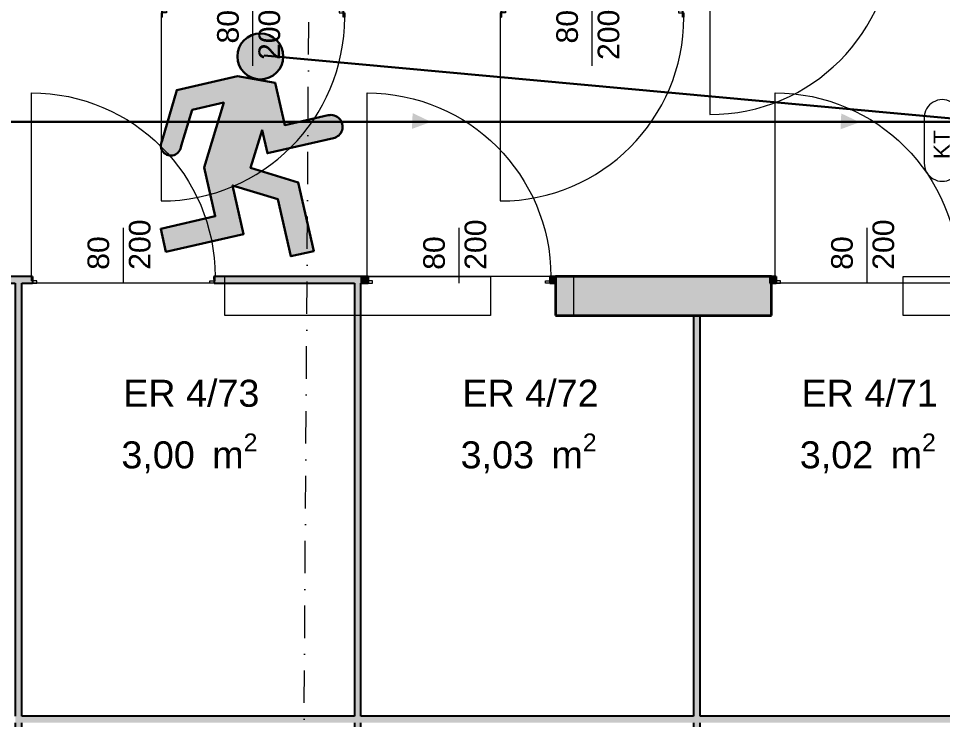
# Model space of a CAD drawing. Header units: millimetres. Extents: x 32522367 to 32638135, y 41424826 to 41540167.
# Drawn here: x 32549383 to 32553661, y 41514163 to 41517408 of the extents above; entities that cross this region are included whole.
import ezdxf
from ezdxf.enums import TextEntityAlignment as Align

# ---------------------------------------------------------------- set-up
doc = ezdxf.new("R2010")
doc.units = ezdxf.units.MM
doc.linetypes.add('Schnittlinie', pattern=[0.3, 0.15, -0.075, 0, -0.075])
for name, color, linetype in [('120 Wand Innen tragend', 251, 'Continuous'), ('130 Wand Innen', 251, 'Continuous'), ('811 Raum 2.Erschließung_ Nebenräume_Allg.räume_Technik', 251, 'Continuous'), ('851 Marker Schnitt', 251, 'Continuous'), ('956 Fensternummer', 251, 'Continuous'), ('Archicad Tür-Marker', 251, 'Continuous'), ('Archicad Türen', 251, 'Continuous')]:
    doc.layers.add(name, color=color, linetype=linetype)
for name, color, linetype, lineweight in [('120 Wand Innen tragend_Stift_Nr__24', 251, 'Continuous', 13), ('120 Wand Innen tragend_Stift_Nr__8', 251, 'Continuous', 35), ('130 Wand Innen_Stift_Nr__26', 251, 'Continuous', 13), ('130 Wand Innen_Stift_Nr__7', 251, 'Continuous', 25), ('851 Marker Schnitt_Stift_Nr__1', 251, 'Continuous', 13), ('956 Fensternummer_Stift_Nr__1', 251, 'Continuous', 13), ('Archicad Raumstempel_Stift_Nr__1', 251, 'Continuous', 13), ('Archicad Tür-Marker_Stift_Nr__1', 251, 'Continuous', 13), ('Archicad Türen_Stift_Nr__1', 251, 'Continuous', 13), ('Archicad Türen_Stift_Nr__7', 251, 'Continuous', 25)]:
    doc.layers.add(name, color=color, linetype=linetype, lineweight=lineweight)
doc.layers.add('E2_LEHR_MENSCH_NATIVE', color=112, linetype='Continuous', lineweight=35, true_color=0x20dd55)
doc.layers.add('E2_LEHR_WEG_B_INTERPRETATION', color=112, linetype='Continuous', lineweight=80, true_color=0x20dd55)
doc.layers.add('E_NACHRTECH', color=3, linetype='Continuous', true_color=0x00fa00)
doc.styles.add('ERSTELLTER_STIL_1', font='arial.ttf')

# ---------------------------------------------------------------- blocks, each defined once
blk = doc.blocks.new('ER 4_73__11', base_point=(24.9226, 69.6292))
at = {"layer": 'Archicad Raumstempel_Stift_Nr__1', "color": 7, "lineweight": 13, "insert": (24.6099, 69.6637), "char_height": 0.125, "attachment_point": 1, "rotation": 343.6401, "style": 'ERSTELLTER_STIL_1'}
blk.add_mtext('\\A1;{\\pql;\\pt0,0.05;\\fArial|b0|i0|c0|p0;\\W1.000000;3,00\\fArial|b0|i0|c0|p0;\\W1.000000;\\A1{\\H.66x;\\S^  ;}\\fArial|b0|i0|c0|p0;\\W1.000000; m\\fArial|b0|i0|c0|p0;\\W1.000000;\\A1{\\H.66x;\\S2^  ;}}', dxfattribs=at)
at = {"layer": 'Archicad Raumstempel_Stift_Nr__1', "color": 7, "lineweight": 13, "style": 'ERSTELLTER_STIL_1'}
for tag, p in [('ROOM_NAME', (24.6876, 69.8999)), ('DUMMY_890', (25.282, 69.754)), ('DUMMY_891', (24.6185, 69.6929))]:
    blk.add_attdef(tag, text='', height=0.125, rotation=343.6401, dxfattribs=at).set_placement(p, align=Align.TOP_LEFT)
blk = doc.blocks.new('ER 4_72__12', base_point=(26.429, 69.187))
at = {"layer": 'Archicad Raumstempel_Stift_Nr__1', "color": 7, "lineweight": 13, "insert": (26.1164, 69.2215), "char_height": 0.125, "attachment_point": 1, "rotation": 343.6401, "style": 'ERSTELLTER_STIL_1'}
blk.add_mtext('\\A1;{\\pql;\\pt0,0.05;\\fArial|b0|i0|c0|p0;\\W1.000000;3,03\\fArial|b0|i0|c0|p0;\\W1.000000;\\A1{\\H.66x;\\S^  ;}\\fArial|b0|i0|c0|p0;\\W1.000000; m\\fArial|b0|i0|c0|p0;\\W1.000000;\\A1{\\H.66x;\\S2^  ;}}', dxfattribs=at)
at = {"layer": 'Archicad Raumstempel_Stift_Nr__1', "color": 7, "lineweight": 13, "style": 'ERSTELLTER_STIL_1'}
for tag, p in [('ROOM_NAME', (26.1941, 69.4577)), ('DUMMY_890', (26.7884, 69.3118)), ('DUMMY_891', (26.1249, 69.2507))]:
    blk.add_attdef(tag, text='', height=0.125, rotation=343.6401, dxfattribs=at).set_placement(p, align=Align.TOP_LEFT)
blk = doc.blocks.new('ER 4_71__13', base_point=(27.9354, 68.7448))
at = {"layer": 'Archicad Raumstempel_Stift_Nr__1', "color": 7, "lineweight": 13, "insert": (27.6228, 68.7793), "char_height": 0.125, "attachment_point": 1, "rotation": 343.6401, "style": 'ERSTELLTER_STIL_1'}
blk.add_mtext('\\A1;{\\pql;\\pt0,0.05;\\fArial|b0|i0|c0|p0;\\W1.000000;3,02\\fArial|b0|i0|c0|p0;\\W1.000000;\\A1{\\H.66x;\\S^  ;}\\fArial|b0|i0|c0|p0;\\W1.000000; m\\fArial|b0|i0|c0|p0;\\W1.000000;\\A1{\\H.66x;\\S2^  ;}}', dxfattribs=at)
at = {"layer": 'Archicad Raumstempel_Stift_Nr__1', "color": 7, "lineweight": 13, "style": 'ERSTELLTER_STIL_1'}
for tag, p in [('ROOM_NAME', (27.7005, 69.0155)), ('DUMMY_890', (28.2949, 68.8696)), ('DUMMY_891', (27.6314, 68.8084))]:
    blk.add_attdef(tag, text='', height=0.125, rotation=343.6401, dxfattribs=at).set_placement(p, align=Align.TOP_LEFT)
blk = doc.blocks.new('Wand_48', base_point=(26.7418, 69.7945))
at = {"layer": '120 Wand Innen tragend_Stift_Nr__24', "linetype": 'Continuous', "lineweight": 13}
blk.add_hatch(color=92, dxfattribs=at).paths.add_polyline_path([(26.6911, 69.6218), (27.6506, 69.3402), (27.7013, 69.5129), (26.7418, 69.7945)])
at = {"layer": '120 Wand Innen tragend_Stift_Nr__8', "color": 7, "linetype": 'Continuous', "lineweight": 35, "flags": 128}
for points in [[(26.7418, 69.7945), (26.6911, 69.6218)], [(27.7013, 69.5129), (26.7418, 69.7945)], [(26.6911, 69.6218), (27.6506, 69.3402)], [(27.6506, 69.3402), (27.7013, 69.5129)]]:
    blk.add_lwpolyline(points, dxfattribs=at)
blk = doc.blocks.new('Blockrahmentür 1-Fl 27_3')
at = {"layer": 'Archicad Türen_Stift_Nr__1', "color": 7, "linetype": 'Continuous', "lineweight": 13}
for p, q in [((0.425, 0), (0.425, 0.85)), ((-0.425, -0.02), (-0.425, 0)), ((-0.425, 0), (-0.42, 0)), ((-0.42, 0), (-0.42, -0.03)), ((0.425, 0), (0.42, 0)), ((0.42, 0), (0.42, -0.03)), ((0.425, -0.02), (0.425, 0)), ((-0.4, -0.02), (-0.425, -0.02)), ((-0.42, -0.03), (-0.4, -0.03)), ((-0.4, -0.03), (-0.4, -0.02)), ((0.4, -0.03), (0.4, -0.02)), ((0.4, -0.02), (0.425, -0.02)), ((0.42, -0.03), (0.4, -0.03))]:
    blk.add_line(p, q, dxfattribs=at)
blk.add_arc((0.425, 0), 0.85, 90, 180, dxfattribs=at)
at = {"layer": 'Archicad Türen_Stift_Nr__7', "color": 7, "linetype": 'Continuous', "lineweight": 25}
for p, q in [((-0.42, 0), (-0.42, -0.03)), ((-0.42, 0), (-0.42, -0.03)), ((0.42, 0), (0.42, -0.03)), ((0.42, 0), (0.42, -0.03))]:
    blk.add_line(p, q, dxfattribs=at)
blk = doc.blocks.new('T Marker AUT 27_3')
at = {"layer": 'Archicad Tür-Marker_Stift_Nr__1', "color": 7, "linetype": 'Continuous', "lineweight": 13}
blk.add_line((0, -0.255), (0, 0), dxfattribs=at)
at = {"layer": 'Archicad Tür-Marker_Stift_Nr__1', "color": 7, "lineweight": 13, "style": 'ERSTELLTER_STIL_1'}
for tag, height, p in [('DUMMY_270', 0.1, (-0.165, 0.0026)), ('DUMMY_268', 0.1, (0.0264, 0.0026)), ('DUMMY_269', 0.0667, (0.0931, -0.1825)), ('DUMMY_271', 0.0667, (-0.0983, -0.2588))]:
    blk.add_attdef(tag, text='', height=height, rotation=270, dxfattribs=at).set_placement(p, align=Align.BOTTOM_LEFT)
blk = doc.blocks.new('Wand_63', base_point=(21.8024, 72.4952))
at = {"layer": 'Archicad Tür-Marker', "color": 7, "lineweight": 13}
ref = blk.add_blockref('T Marker AUT 27_3', (25.7449, 71.3691), dxfattribs=dict(at, rotation=343.6400901272619))
ref.add_attrib('DUMMY_268', '80', dxfattribs={"layer": 'Archicad Tür-Marker_Stift_Nr__1', "color": 7, "lineweight": 13, "height": 0.1, "rotation": 73.6401, "style": 'ERSTELLTER_STIL_1'}).set_placement((25.6681, 71.234), align=Align.BOTTOM_LEFT)
ref.add_attrib('DUMMY_270', '200', dxfattribs={"layer": 'Archicad Tür-Marker_Stift_Nr__1', "color": 7, "lineweight": 13, "height": 0.1, "rotation": 73.6401, "style": 'ERSTELLTER_STIL_1'}).set_placement((25.8303, 71.1069), align=Align.BOTTOM_LEFT)
ref = blk.add_blockref('T Marker AUT 27_3', (27.2513, 70.9269), dxfattribs=dict(at, rotation=343.6400901272619))
ref.add_attrib('DUMMY_268', '80', dxfattribs={"layer": 'Archicad Tür-Marker_Stift_Nr__1', "color": 7, "lineweight": 13, "height": 0.1, "rotation": 73.6401, "style": 'ERSTELLTER_STIL_1'}).set_placement((27.1746, 70.7918), align=Align.BOTTOM_LEFT)
ref.add_attrib('DUMMY_270', '200', dxfattribs={"layer": 'Archicad Tür-Marker_Stift_Nr__1', "color": 7, "lineweight": 13, "height": 0.1, "rotation": 73.6401, "style": 'ERSTELLTER_STIL_1'}).set_placement((27.3368, 70.6647), align=Align.BOTTOM_LEFT)
at = {"layer": 'Archicad Türen', "color": 7, "linetype": 'Continuous', "lineweight": 13, "rotation": 163.6400901272619}
for p in [(25.7365, 71.3403), (27.2429, 70.8981)]:
    blk.add_blockref('Blockrahmentür 1-Fl 27_3', p, dxfattribs=at)
blk = doc.blocks.new('Wand_68', base_point=(27.8209, 71.1453))
at = {"layer": '130 Wand Innen_Stift_Nr__26', "linetype": 'Continuous', "lineweight": 13}
for points in [[(27.8438, 71.1698), (27.8353, 71.141), (27.8833, 71.127), (27.8917, 71.1558)], [(28.6893, 70.8904), (29.3034, 70.7101), (29.3118, 70.7389), (28.6977, 70.9191)]]:
    blk.add_hatch(color=5, dxfattribs=at).paths.add_polyline_path(points)
at = {"layer": '130 Wand Innen_Stift_Nr__7', "color": 7, "linetype": 'Continuous', "lineweight": 25}
for p, q in [((27.8833, 71.127), (27.8917, 71.1558)), ((28.6893, 70.8904), (28.6977, 70.9191))]:
    blk.add_line(p, q, dxfattribs=at)
at = {"layer": '130 Wand Innen_Stift_Nr__7', "color": 7, "linetype": 'Continuous', "lineweight": 25, "flags": 128}
for points in [[(27.8353, 71.141), (27.8833, 71.127)], [(27.8917, 71.1558), (27.8438, 71.1698)], [(29.3118, 70.7389), (28.6977, 70.9191)], [(28.6893, 70.8904), (29.3034, 70.7101)], [(29.3034, 70.7101), (29.3118, 70.7389)]]:
    blk.add_lwpolyline(points, dxfattribs=at)
at = {"layer": 'Archicad Tür-Marker', "color": 7, "lineweight": 13}
ref = blk.add_blockref('T Marker AUT 27_3', (28.2947, 71.0374), dxfattribs=dict(at, rotation=343.6400869475296))
ref.add_attrib('DUMMY_268', '80', dxfattribs={"layer": 'Archicad Tür-Marker_Stift_Nr__1', "color": 7, "lineweight": 13, "height": 0.1, "rotation": 73.6401, "style": 'ERSTELLTER_STIL_1'}).set_placement((28.218, 70.9024), align=Align.BOTTOM_LEFT)
ref.add_attrib('DUMMY_270', '200', dxfattribs={"layer": 'Archicad Tür-Marker_Stift_Nr__1', "color": 7, "lineweight": 13, "height": 0.1, "rotation": 73.6401, "style": 'ERSTELLTER_STIL_1'}).set_placement((28.3802, 70.7752), align=Align.BOTTOM_LEFT)
at = {"layer": 'Archicad Türen', "color": 7, "linetype": 'Continuous', "lineweight": 13, "rotation": 163.6400869475297}
blk.add_blockref('Blockrahmentür 1-Fl 27_3', (28.2863, 71.0087), dxfattribs=at)
blk = doc.blocks.new('Wand_69', base_point=(20.8828, 69.3623))
at = {"layer": '130 Wand Innen_Stift_Nr__26', "linetype": 'Continuous', "lineweight": 13}
for points in [[(25.2678, 68.0751), (25.2762, 68.1039), (23.7986, 68.5377), (23.7901, 68.5089)], [(26.7742, 67.6329), (26.7827, 67.6617), (25.305, 68.0954), (25.2966, 68.0667)], [(28.2711, 67.1935), (28.2795, 67.2223), (26.8114, 67.6532), (26.803, 67.6244)]]:
    blk.add_hatch(color=5, dxfattribs=at).paths.add_polyline_path(points)
at = {"layer": '130 Wand Innen_Stift_Nr__7', "color": 7, "linetype": 'Continuous', "lineweight": 25, "flags": 128}
for points in [[(25.2762, 68.1039), (23.7986, 68.5377)], [(26.7827, 67.6617), (25.305, 68.0954)], [(28.2795, 67.2223), (26.8114, 67.6532)]]:
    blk.add_lwpolyline(points, dxfattribs=at)
blk = doc.blocks.new('T Marker AUT 27_2')
at = {"layer": 'Archicad Tür-Marker_Stift_Nr__1', "color": 7, "linetype": 'Continuous', "lineweight": 13}
blk.add_line((0, 0.225), (0, -0.03), dxfattribs=at)
at = {"layer": 'Archicad Tür-Marker_Stift_Nr__1', "color": 7, "lineweight": 13, "style": 'ERSTELLTER_STIL_1'}
for tag, height, p in [('DUMMY_270', 0.1, (-0.165, 0.2614)), ('DUMMY_268', 0.1, (0.0264, 0.1852)), ('DUMMY_271', 0.0667, (-0.0983, 0)), ('DUMMY_269', 0.0667, (0.0931, 0))]:
    blk.add_attdef(tag, text='', height=height, rotation=270, dxfattribs=at).set_placement(p, align=Align.BOTTOM_LEFT)
blk = doc.blocks.new('Wand_71', base_point=(23.375, 70.7516))
at = {"layer": '130 Wand Innen_Stift_Nr__26', "linetype": 'Continuous', "lineweight": 13}
for points in [[(23.3835, 70.7804), (23.375, 70.7516), (23.4806, 70.7206), (23.489, 70.7494)], [(24.2866, 70.484), (24.4113, 70.4474), (24.4198, 70.4762), (24.295, 70.5128)], [(25.2257, 70.2396), (25.2173, 70.2108), (25.841, 70.0277), (25.8494, 70.0565)]]:
    blk.add_hatch(color=5, dxfattribs=at).paths.add_polyline_path(points)
at = {"layer": '130 Wand Innen_Stift_Nr__7', "color": 7, "linetype": 'Continuous', "lineweight": 25}
for p, q in [((23.489, 70.7494), (23.4806, 70.7206)), ((24.295, 70.5128), (24.2866, 70.484)), ((24.4198, 70.4762), (24.4113, 70.4474)), ((25.2257, 70.2396), (25.2173, 70.2108))]:
    blk.add_line(p, q, dxfattribs=at)
at = {"layer": '130 Wand Innen_Stift_Nr__7', "color": 7, "linetype": 'Continuous', "lineweight": 25, "flags": 128}
for points in [[(23.3835, 70.7804), (23.375, 70.7516)], [(23.375, 70.7516), (23.4806, 70.7206)], [(23.489, 70.7494), (23.3835, 70.7804)], [(24.4198, 70.4762), (24.295, 70.5128)], [(24.2866, 70.484), (24.3345, 70.4699)], [(24.3633, 70.4615), (24.4113, 70.4474)], [(25.8494, 70.0565), (25.2257, 70.2396)], [(25.2173, 70.2108), (25.841, 70.0277)]]:
    blk.add_lwpolyline(points, dxfattribs=at)
at = {"layer": 'Archicad Tür-Marker', "color": 7, "lineweight": 13}
ref = blk.add_blockref('T Marker AUT 27_2', (23.892, 70.6311), dxfattribs=dict(at, rotation=343.6400901272619))
ref.add_attrib('DUMMY_268', '80', dxfattribs={"layer": 'Archicad Tür-Marker_Stift_Nr__1', "color": 7, "lineweight": 13, "height": 0.1, "rotation": 73.6401, "style": 'ERSTELLTER_STIL_1'}).set_placement((23.8667, 70.6712), align=Align.BOTTOM_LEFT)
ref.add_attrib('DUMMY_270', '200', dxfattribs={"layer": 'Archicad Tür-Marker_Stift_Nr__1', "color": 7, "lineweight": 13, "height": 0.1, "rotation": 73.6401, "style": 'ERSTELLTER_STIL_1'}).set_placement((24.0503, 70.6172), align=Align.BOTTOM_LEFT)
ref = blk.add_blockref('T Marker AUT 27_2', (24.8228, 70.3579), dxfattribs=dict(at, rotation=343.6400901272619))
ref.add_attrib('DUMMY_268', '80', dxfattribs={"layer": 'Archicad Tür-Marker_Stift_Nr__1', "color": 7, "lineweight": 13, "height": 0.1, "rotation": 73.6401, "style": 'ERSTELLTER_STIL_1'}).set_placement((24.7974, 70.3979), align=Align.BOTTOM_LEFT)
ref.add_attrib('DUMMY_270', '200', dxfattribs={"layer": 'Archicad Tür-Marker_Stift_Nr__1', "color": 7, "lineweight": 13, "height": 0.1, "rotation": 73.6401, "style": 'ERSTELLTER_STIL_1'}).set_placement((24.9811, 70.344), align=Align.BOTTOM_LEFT)
at = {"layer": 'Archicad Türen', "color": 7, "linetype": 'Continuous', "lineweight": 13, "xscale": -1, "rotation": 343.6400901272619}
for p in [(23.892, 70.6311), (24.8228, 70.3579)]:
    blk.add_blockref('Blockrahmentür 1-Fl 27_3', p, dxfattribs=at)
blk = doc.blocks.new('Wand_72', base_point=(25.8554, 70.0235))
at = {"layer": '130 Wand Innen_Stift_Nr__26', "linetype": 'Continuous', "lineweight": 13}
for points in [[(25.8782, 70.0481), (25.8698, 70.0193), (25.9024, 70.0097), (25.9108, 70.0385)], [(26.7168, 69.8019), (26.7084, 69.7731), (26.7333, 69.7658), (26.7418, 69.7945)]]:
    blk.add_hatch(color=5, dxfattribs=at).paths.add_polyline_path(points)
at = {"layer": '130 Wand Innen_Stift_Nr__7', "color": 7, "linetype": 'Continuous', "lineweight": 25}
for p, q in [((25.9108, 70.0385), (25.9024, 70.0097)), ((26.7168, 69.8019), (26.7084, 69.7731))]:
    blk.add_line(p, q, dxfattribs=at)
at = {"layer": '130 Wand Innen_Stift_Nr__7', "color": 7, "linetype": 'Continuous', "lineweight": 25, "flags": 128}
for points in [[(25.8698, 70.0193), (25.9024, 70.0097)], [(25.9108, 70.0385), (25.8782, 70.0481)], [(26.7418, 69.7945), (26.7168, 69.8019)], [(26.7084, 69.7731), (26.7333, 69.7658)], [(26.7333, 69.7658), (26.7418, 69.7945)]]:
    blk.add_lwpolyline(points, dxfattribs=at)
at = {"layer": 'Archicad Tür-Marker', "color": 7, "lineweight": 13}
ref = blk.add_blockref('T Marker AUT 27_2', (26.3138, 69.9202), dxfattribs=dict(at, rotation=343.6400889038743))
ref.add_attrib('DUMMY_268', '80', dxfattribs={"layer": 'Archicad Tür-Marker_Stift_Nr__1', "color": 7, "lineweight": 13, "height": 0.1, "rotation": 73.6401, "style": 'ERSTELLTER_STIL_1'}).set_placement((26.2885, 69.9602), align=Align.BOTTOM_LEFT)
ref.add_attrib('DUMMY_270', '200', dxfattribs={"layer": 'Archicad Tür-Marker_Stift_Nr__1', "color": 7, "lineweight": 13, "height": 0.1, "rotation": 73.6401, "style": 'ERSTELLTER_STIL_1'}).set_placement((26.4722, 69.9063), align=Align.BOTTOM_LEFT)
at = {"layer": 'Archicad Türen', "color": 7, "linetype": 'Continuous', "lineweight": 13, "xscale": -1, "rotation": 343.6400889038743}
blk.add_blockref('Blockrahmentür 1-Fl 27_3', (26.3138, 69.9202), dxfattribs=at)
blk = doc.blocks.new('Wand_80', base_point=(24.3489, 70.4657))
at = {"layer": '130 Wand Innen_Stift_Nr__26', "linetype": 'Continuous', "lineweight": 13}
blk.add_hatch(color=5, dxfattribs=at).paths.add_polyline_path([(24.3345, 70.4699), (23.2332, 66.7182), (23.262, 66.7098), (24.3633, 70.4615)])
at = {"layer": '130 Wand Innen_Stift_Nr__7', "color": 7, "linetype": 'Continuous', "lineweight": 25, "flags": 128}
for points in [[(24.3345, 70.4699), (23.7698, 68.5461)], [(23.7986, 68.5377), (24.3633, 70.4615)], [(23.7613, 68.5173), (23.2332, 66.7182)], [(23.262, 66.7098), (23.7901, 68.5089)]]:
    blk.add_lwpolyline(points, dxfattribs=at)
blk = doc.blocks.new('Wand_81', base_point=(25.8638, 70.0523))
at = {"layer": '130 Wand Innen_Stift_Nr__26', "linetype": 'Continuous', "lineweight": 13}
blk.add_hatch(color=5, dxfattribs=at).paths.add_polyline_path([(25.8494, 70.0565), (24.9284, 66.9189), (24.9572, 66.9105), (25.8782, 70.0481)])
at = {"layer": '130 Wand Innen_Stift_Nr__7', "color": 7, "linetype": 'Continuous', "lineweight": 25, "flags": 128}
for points in [[(25.841, 70.0277), (25.2762, 68.1039)], [(25.305, 68.0954), (25.8698, 70.0193)], [(25.8782, 70.0481), (25.8494, 70.0565)], [(25.2678, 68.0751), (24.9284, 66.9189)], [(24.9572, 66.9105), (25.2966, 68.0667)], [(24.9284, 66.9189), (24.9572, 66.9105)]]:
    blk.add_lwpolyline(points, dxfattribs=at)
blk = doc.blocks.new('Wand_82', base_point=(27.3703, 69.6101))
at = {"layer": '130 Wand Innen_Stift_Nr__26', "linetype": 'Continuous', "lineweight": 13}
blk.add_hatch(color=5, dxfattribs=at).paths.add_polyline_path([(27.3052, 69.4416), (26.2461, 65.8338), (26.2749, 65.8254), (27.3339, 69.4331)])
at = {"layer": '130 Wand Innen_Stift_Nr__7', "color": 7, "linetype": 'Continuous', "lineweight": 25, "flags": 128}
for points in [[(27.3052, 69.4416), (26.7827, 67.6617)], [(26.8114, 67.6532), (27.3339, 69.4331)], [(27.3339, 69.4331), (27.3052, 69.4416)], [(26.7742, 67.6329), (26.2461, 65.8338)], [(26.2749, 65.8254), (26.803, 67.6244)]]:
    blk.add_lwpolyline(points, dxfattribs=at)
blk = doc.blocks.new('Wand_586', base_point=(27.6862, 69.486))
at = {"layer": '130 Wand Innen_Stift_Nr__26', "linetype": 'Continuous', "lineweight": 13}
for points in [[(27.6947, 69.5148), (27.6862, 69.486), (27.7141, 69.4778), (27.7226, 69.5066)], [(28.5286, 69.27), (28.5201, 69.2412), (28.8443, 69.1461), (28.8527, 69.1749)]]:
    blk.add_hatch(color=5, dxfattribs=at).paths.add_polyline_path(points)
at = {"layer": '130 Wand Innen_Stift_Nr__7', "color": 7, "linetype": 'Continuous', "lineweight": 25}
for p, q in [((27.7226, 69.5066), (27.7141, 69.4778)), ((28.5286, 69.27), (28.5201, 69.2412))]:
    blk.add_line(p, q, dxfattribs=at)
at = {"layer": '130 Wand Innen_Stift_Nr__7', "color": 7, "linetype": 'Continuous', "lineweight": 25, "flags": 128}
for points in [[(27.6947, 69.5148), (27.6862, 69.486)], [(27.7226, 69.5066), (27.6947, 69.5148)], [(27.6862, 69.486), (27.7141, 69.4778)], [(28.8527, 69.1749), (28.5286, 69.27)], [(28.5201, 69.2412), (28.8443, 69.1461)], [(28.8443, 69.1461), (28.8527, 69.1749)]]:
    blk.add_lwpolyline(points, dxfattribs=at)
at = {"layer": 'Archicad Tür-Marker', "color": 7, "lineweight": 13}
ref = blk.add_blockref('T Marker AUT 27_2', (28.1256, 69.3883), dxfattribs=dict(at, rotation=343.6400889038738))
ref.add_attrib('DUMMY_268', '80', dxfattribs={"layer": 'Archicad Tür-Marker_Stift_Nr__1', "color": 7, "lineweight": 13, "height": 0.1, "rotation": 73.6401, "style": 'ERSTELLTER_STIL_1'}).set_placement((28.1002, 69.4284), align=Align.BOTTOM_LEFT)
ref.add_attrib('DUMMY_270', '200', dxfattribs={"layer": 'Archicad Tür-Marker_Stift_Nr__1', "color": 7, "lineweight": 13, "height": 0.1, "rotation": 73.6401, "style": 'ERSTELLTER_STIL_1'}).set_placement((28.2839, 69.3745), align=Align.BOTTOM_LEFT)
at = {"layer": 'Archicad Türen', "color": 7, "linetype": 'Continuous', "lineweight": 13, "xscale": -1, "rotation": 343.6400889038737}
blk.add_blockref('Blockrahmentür 1-Fl 27_3', (28.1256, 69.3883), dxfattribs=at)
blk = doc.blocks.new('Schnittebene_1', base_point=(-0.5412, -16.9326))
at = {"layer": '851 Marker Schnitt_Stift_Nr__1', "color": 7, "linetype": 'Schnittlinie', "lineweight": 13}
blk.add_line((-0.5124, -16.8369), (28.836, 80.7482), dxfattribs=at)
blk = doc.blocks.new('Etikett_9', base_point=(28.9582, 69.8005))
at = {"layer": '956 Fensternummer_Stift_Nr__1', "color": 7, "linetype": 'Continuous', "lineweight": 13}
blk.add_line((28.9582, 69.8005), (28.7183, 69.8709), dxfattribs=at)
at = {"layer": '956 Fensternummer_Stift_Nr__1', "color": 7, "linetype": 'Continuous', "lineweight": 13, "flags": 128}
blk.add_lwpolyline([(28.7479, 69.9717, 1), (28.5868, 70.0189), (28.5277, 69.8174, 1), (28.6887, 69.7701)], format="xyb", close=True, dxfattribs=at)
at = {"layer": '956 Fensternummer_Stift_Nr__1', "color": 7, "lineweight": 13, "insert": (28.599, 69.9059), "char_height": 0.075, "attachment_point": 2, "rotation": 73.6401, "style": 'ERSTELLTER_STIL_1'}
blk.add_mtext('\\A1;{\\pqc;\\pt0,1;\\fArial|b0|i0|c0|p0;\\W1.000000;KT\\fArial|b0|i0|c0|p0;\\W1.000000;\\A1{\\H.66x;\\S^  ;}\\fArial|b0|i0|c0|p0;\\W1.000000;\\fArial|b0|i0|c0|p0;\\W1.000000;\\A1{\\H.66x;\\S^  ;}\\fArial|b0|i0|c0|p0;\\W1.000000; \\fArial|b0|i0|c0|p0;\\W1.000000;\\fArial|b0|i0|c0|p0;\\W1.000000;\\fArial|b0|i0|c0|p0;\\W1.000000;\\fArial|b0|i0|c0|p0;\\W1.000000;\\fArial|b0|i0|c0|p0;\\W1.000000;\\fArial|b0|i0|c0|p0;\\W1.000000;\\fArial|b0|i0|c0|p0;\\W1.000000;\\fArial|b0|i0|c0|p0;\\W1.000000;\\fArial|b0|i0|c0|p0;\\W1.000000;\\fArial|b0|i0|c0|p0;\\W1.000000;\\fArial|b0|i0|c0|p0;\\W1.000000;\\fArial|b0|i0|c0|p0;\\W1.000000;\\fArial|b0|i0|c0|p0;\\W1.000000;\\fArial|b0|i0|c0|p0;\\W1.000000;\\fArial|b0|i0|c0|p0;\\W1.000000;\\fArial|b0|i0|c0|p0;\\W1.000000;\\fArial|b0|i0|c0|p0;\\W1.000000;\\fArial|b0|i0|c0|p0;\\W1.000000;\\fArial|b0|i0|c0|p0;\\W1.000000;\\fArial|b0|i0|c0|p0;\\W1.000000;\\fArial|b0|i0|c0|p0;\\W1.000000;\\fArial|b0|i0|c0|p0;\\W1.000000;\\fArial|b0|i0|c0|p0;\\W1.000000;\\fArial|b0|i0|c0|p0;\\W1.000000;\\fArial|b0|i0|c0|p0;\\W1.000000;\\fArial|b0|i0|c0|p0;\\W1.000000;\\fArial|b0|i0|c0|p0;\\W1.000000;\\fArial|b0|i0|c0|p0;\\W1.000000;\\fArial|b0|i0|c0|p0;\\W1.000000;\\fArial|b0|i0|c0|p0;\\W1.000000;\\fArial|b0|i0|c0|p0;\\W1.000000;\\fArial|b0|i0|c0|p0;\\W1.000000;\\fArial|b0|i0|c0|p0;\\W1.000000;\\fArial|b0|i0|c0|p0;\\W1.000000;\\fArial|b0|i0|c0|p0;\\W1.000000;\\fArial|b0|i0|c0|p0;\\W1.000000;\\fArial|b0|i0|c0|p0;\\W1.000000;\\fArial|b0|i0|c0|p0;\\W1.000000;\\fArial|b0|i0|c0|p0;\\W1.000000;\\fArial|b0|i0|c0|p0;\\W1.000000;\\fArial|b0|i0|c0|p0;\\W1.000000;\\fArial|b0|i0|c0|p0;\\W1.000000;\\fArial|b0|i0|c0|p0;\\W1.000000;}', dxfattribs=at)
blk = doc.blocks.new('98095500')
at = {"color": 18, "lineweight": 30, "true_color": 0x000000}
for points in [[(423921.73, 99168.82), (423956.82, 99168.82), (423956.82, 99202.95), (423984.52, 99214.53), (424033.69, 99214.53), (424053.79, 99178.33)], [(424040.17, 99170.92), (424025.2, 99196.66), (423999.74, 99196.78), (424026.18, 99150.32), (424026.18, 99110.9), (424070.22, 99110.9), (424070.22, 99092.32), (424007.48, 99092.32), (424007.48, 99131.68), (423974.96, 99113.11), (423974.96, 99066.99), (423956.52, 99066.99), (423956.52, 99122.44), (423990.54, 99141.87), (423975.12, 99168.79), (423975.12, 99150.21), (423921.73, 99150.28)]]:
    blk.add_lwpolyline(points, dxfattribs=at)
blk.add_circle((423963.6, 99225.86), 18.08, dxfattribs=at)
for centre, radius, start, end in [((424047.83, 99173.07), 7.96, 195.72991, 41.40047), ((423921.73, 99159.55), 9.27, 89.9849, 270.0151)]:
    blk.add_arc(centre, radius, start, end, dxfattribs=at)
blk = doc.blocks.new('750298750')
h = blk.add_hatch(color=3)
h.paths.add_polyline_path([(426943.63, 99576.9), (426968.12, 99576.79), (426982.52, 99552.02, 1.25347), (426995.63, 99559.16), (426976.28, 99593.98), (426928.98, 99593.98), (426902.34, 99582.83), (426902.34, 99550.01), (426868.58, 99550.01, 1), (426868.59, 99532.17), (426919.94, 99532.11), (426919.94, 99549.98), (426934.78, 99524.08), (426902.06, 99505.39), (426902.06, 99452.05), (426919.79, 99452.05), (426919.79, 99496.41), (426951.07, 99514.28), (426951.07, 99476.42), (427011.43, 99476.42), (427011.43, 99494.29), (426969.06, 99494.29), (426969.06, 99532.21)])
h.paths.add_polyline_path([(426891.47, 99604.88, 1), (426926.25, 99604.88, 1)])
at = {"xscale": 0.9619413167778113, "yscale": 0.9619413167778113, "zscale": 0.9619413167778113}
blk.add_blockref('98095500', (19080.76, 4155.42), dxfattribs=at)
blk = doc.blocks.new('E2_MOL_LEHRPERSON_ZENTRIERT')
blk.add_blockref('750298750', (-426935.55, -99537.16))

msp = doc.modelspace()

# ---------------------------------------------------------------- linework, layer by layer
at = {"layer": '811 Raum 2.Erschließung_ Nebenräume_Allg.räume_Technik', "color": 31, "linetype": 'Continuous', "lineweight": 0, "true_color": 0xffcc66, "flags": 128}
for points in [[(32546368.544, 41504108.438), (32554068.549, 41504108.477), (32554068.489, 41516033.477), (32553478.483, 41516033.474), (32553478.482, 41516213.474), (32554068.488, 41516213.477), (32554068.473, 41519263.476), (32546368.466, 41519263.437), (32546368.518, 41509198.437), (32552538.515, 41509198.469), (32552538.516, 41509052.661), (32546368.519, 41509048.437)], [(32550338.483, 41516033.458), (32550338.482, 41516213.458), (32551568.482, 41516213.464), (32551568.483, 41516033.464)], [(32552508.492, 41514178.468), (32552508.483, 41516033.469), (32551953.48, 41516033.466), (32551953.479, 41516213.466), (32550968.48, 41516213.461), (32550968.49, 41514178.46)], [(32550938.49, 41514178.46), (32550938.48, 41516033.461), (32550338.483, 41516033.458), (32550338.482, 41516183.458), (32549398.48, 41516183.453), (32549398.49, 41514178.453)], [(32552538.492, 41514178.468), (32554068.499, 41514178.476), (32554068.489, 41516183.476), (32552868.482, 41516183.471), (32552868.483, 41516033.47), (32552538.483, 41516033.469)]]:
    msp.add_lwpolyline(points, close=True, dxfattribs=at)
at = {"layer": 'E2_LEHR_WEG_B_INTERPRETATION', "color": 112, "true_color": 0x20dd55}
for points in [[(32551293.522, 41516929.604), (32551204.594, 41516896.919), (32551207.924, 41516970.22)], [(32553277.538, 41516927.91), (32553188.61, 41516895.225), (32553191.941, 41516968.526)]]:
    msp.add_solid(points, dxfattribs=at)
at = {"layer": 'E_NACHRTECH', "color": 4, "lineweight": 30}
msp.add_lwpolyline([(32550520.042, 41517236.697), (32553874.129, 41516930.112)], dxfattribs=at)
at = {"layer": 'E_NACHRTECH', "color": 3, "lineweight": 30}
msp.add_lwpolyline([(32547869.321, 41516929.283), (32553868.486, 41516929.283)], dxfattribs=at)

# ---------------------------------------------------------------- block references
at = {"layer": '120 Wand Innen tragend', "color": 7, "lineweight": 35, "xscale": 1000, "yscale": 1000, "zscale": 1000, "rotation": 16.36019999999994}
msp.add_blockref('Wand_48', (32551868.482, 41516213.465), dxfattribs=at)
at = {"layer": '130 Wand Innen', "color": 7, "lineweight": 35, "xscale": 1000, "yscale": 1000, "zscale": 1000, "rotation": 16.36019999999994}
for name, p in [('Wand_63', (32546368.376, 41517413.437)), ('Wand_68', (32552523.471, 41517813.469)), ('Wand_71', (32548368.482, 41516183.448)), ('Wand_586', (32552861.579, 41516183.47)), ('Wand_72', (32550953.48, 41516183.461)), ('Wand_69', (32546368.492, 41514148.437)), ('Wand_80', (32549383.48, 41516183.453)), ('Wand_81', (32550953.48, 41516213.461)), ('Wand_82', (32552523.482, 41516213.469))]:
    msp.add_blockref(name, p, dxfattribs=at)
at = {"layer": '811 Raum 2.Erschließung_ Nebenräume_Allg.räume_Technik', "color": 7, "linetype": 'Continuous', "lineweight": 13, "xscale": 1000, "yscale": 1000, "zscale": 1000, "rotation": 16.36019999999994}
for name, p, values in [('ER 4_73__11', (32550169.518, 41515542.386), {'ROOM_NAME': 'ER 4/73'}), ('ER 4_72__12', (32551739.518, 41515542.393), {'ROOM_NAME': 'ER 4/72'}), ('ER 4_71__13', (32553309.518, 41515542.402), {'ROOM_NAME': 'ER 4/71'})]:
    msp.add_blockref(name, p, dxfattribs=at).add_auto_attribs(values)
at = {"layer": '851 Marker Schnitt', "color": 7, "lineweight": 13, "xscale": 1000, "yscale": 1000, "zscale": 1000, "rotation": 16.36019999999994}
msp.add_blockref('Schnittebene_1', (32550119.044, 41425312.936), dxfattribs=at)
at = {"layer": '956 Fensternummer', "color": 7, "linetype": 'Continuous', "lineweight": 13, "xscale": 1000, "yscale": 1000, "zscale": 1000, "rotation": 16.36019999999994}
msp.add_blockref('Etikett_9', (32553993.486, 41516843.476), dxfattribs=at)
at = {"layer": 'E2_LEHR_MENSCH_NATIVE', "color": 112, "true_color": 0x20dd55, "xscale": -6.107755025382402, "yscale": 6.107755025382402, "rotation": 12.80549459919491}
msp.add_blockref('E2_MOL_LEHRPERSON_ZENTRIERT', (32550435.627, 41516793.06), dxfattribs=at)

doc.saveas('drawing.dxf')
